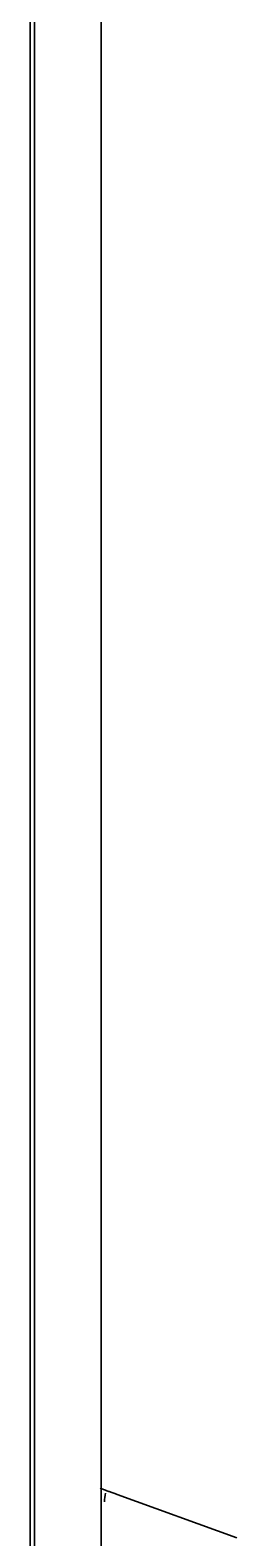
# Model space of a CAD drawing. Extents: x 5987 to 10491, y -672 to 3708.
# Drawn here: x 8074.7 to 8121.9, y 1614.3 to 1959.9 of the extents above; entities that cross this region are included whole.
import ezdxf

# ---------------------------------------------------------------- set-up
doc = ezdxf.new("R2010")
doc.units = 0
doc.header["$LTSCALE"] = 5
doc.layers.add('1', color=7, linetype='CONTINUOUS', true_color=0xffffff)

msp = doc.modelspace()

# ---------------------------------------------------------------- linework, layer by layer
at = {"layer": '1', "color": 7, "linetype": 'Continuous', "lineweight": 35}
for p, q in [((8090.87, 1388.07), (8090.87, 2406.35)), ((8074.67, 2393.33), (8074.67, 1373.93)), ((8075.67, 1566.72), (8075.67, 2347.87)), ((8090.68, 1625.66), (8091.3, 1625.43)), ((8094.53, 1624.26), (8121.93, 1614.28))]:
    msp.add_line(p, q, dxfattribs=at)
msp.add_ellipse((8093.39, 1621.87), major_axis=(-0.32, 4.31), ratio=0.39146, start_param=0.888656, end_param=1.384567, dxfattribs=at)
msp.add_open_spline([(8091.3, 1625.43), (8091.37, 1625.41), (8091.46, 1625.38), (8091.6, 1625.33), (8091.64, 1625.31), (8091.72, 1625.28), (8091.75, 1625.27), (8091.8, 1625.25), (8091.83, 1625.24), (8091.98, 1625.19), (8092.1, 1625.14), (8092.36, 1625.05), (8092.5, 1625), (8092.68, 1624.93), (8092.72, 1624.92), (8092.79, 1624.89), (8092.9, 1624.85), (8093.17, 1624.75), (8093.4, 1624.67), (8093.72, 1624.55), (8093.88, 1624.49), (8094.12, 1624.41), (8094.2, 1624.38), (8094.33, 1624.33), (8094.37, 1624.32), (8094.45, 1624.29), (8094.49, 1624.27), (8094.53, 1624.26)], degree=3, knots=[0, 0, 0, 0, 0.125, 0.125, 0.1875, 0.1875, 0.21875, 0.21875, 0.25, 0.25, 0.375, 0.375, 0.5, 0.5, 0.53125, 0.53125, 0.5625, 0.625, 0.75, 0.75, 0.875, 0.875, 0.9375, 0.9375, 0.96875, 0.96875, 1, 1, 1, 1], dxfattribs=at)

doc.saveas('drawing.dxf')
